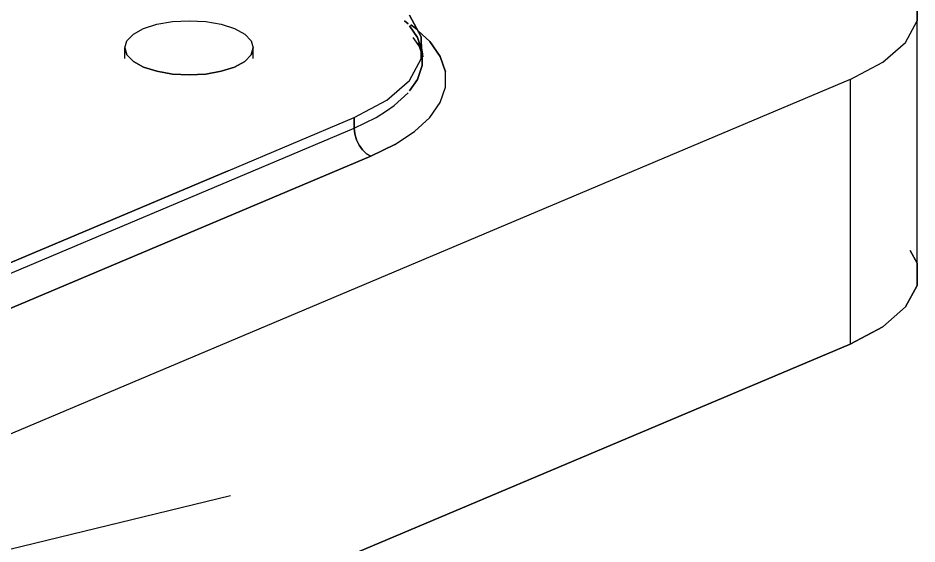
# Model space of a CAD drawing. Header units: millimetres. Extents: x 8 to 862, y 8 to 289.
# Drawn here: x 592.72 to 628.15, y 78.7 to 99.46 of the extents above; entities that cross this region are included whole.
import ezdxf

# ---------------------------------------------------------------- set-up
doc = ezdxf.new("R2010")
doc.units = ezdxf.units.MM
doc.layers.add('OUTLINE', color=7, linetype='Continuous')

msp = doc.modelspace()

# ---------------------------------------------------------------- linework, layer by layer
at = {"layer": 'OUTLINE'}
for p, q in [((628.153, 99.342), (628.153, 100.214)), ((628.153, 100.214), (628.153, 99.342)), ((598.192, 99.205), (598.803, 99.312)), ((598.803, 99.312), (599.459, 99.349)), ((599.459, 99.349), (600.115, 99.312)), ((600.115, 99.312), (600.727, 99.205)), ((608.09, 99.221), (607.952, 99.347)), ((607.952, 99.347), (608.09, 99.221)), ((608.613, 98.714), (608.155, 99.563)), ((608.155, 99.563), (608.613, 98.714)), ((627.695, 98.493), (628.153, 99.342)), ((628.153, 88.907), (628.153, 99.342)), ((597.266, 98.814), (597.669, 99.035)), ((597.669, 99.035), (598.192, 99.205)), ((600.727, 99.205), (601.25, 99.035)), ((601.25, 99.035), (601.652, 98.814)), ((608.459, 98.689), (608.143, 99.144)), ((608.143, 99.144), (608.459, 98.689)), ((608.197, 99.182), (608.352, 99.077)), ((608.352, 99.077), (608.197, 99.182)), ((608.352, 99.077), (608.952, 98.521)), ((608.952, 98.521), (608.352, 99.077)), ((596.927, 98.277), (597.013, 98.556)), ((597.013, 98.556), (597.266, 98.814)), ((601.652, 98.814), (601.906, 98.556)), ((601.906, 98.556), (601.992, 98.277)), ((608.58, 98.282), (608.299, 98.686)), ((608.594, 98.296), (608.459, 98.689)), ((608.459, 98.689), (608.594, 98.296)), ((608.613, 97.842), (608.613, 98.714)), ((608.613, 98.714), (608.613, 97.842)), ((608.648, 98.137), (608.613, 98.714)), ((608.952, 98.521), (609.359, 97.935)), ((609.359, 97.935), (608.952, 98.521)), ((597.013, 98), (596.927, 98.277)), ((596.927, 98.277), (597.013, 98)), ((596.927, 97.861), (596.927, 98.277)), ((601.992, 98.277), (601.906, 98)), ((601.906, 98), (601.992, 98.277)), ((601.992, 97.861), (601.992, 98.277)), ((608.678, 97.924), (608.492, 98.475)), ((608.58, 98.282), (608.492, 98.475)), ((608.648, 98.137), (608.594, 98.296)), ((608.594, 98.296), (608.648, 98.137)), ((626.799, 97.707), (627.695, 98.493)), ((597.266, 97.742), (597.013, 98)), ((597.013, 98), (597.266, 97.742)), ((601.906, 98), (601.652, 97.742)), ((601.652, 97.742), (601.906, 98)), ((608.155, 96.993), (608.613, 97.842)), ((608.648, 97.582), (608.648, 98.137)), ((608.648, 98.137), (608.648, 97.582)), ((608.648, 98.137), (608.678, 97.924)), ((609.359, 97.935), (609.566, 97.33)), ((609.566, 97.33), (609.359, 97.935)), ((597.669, 97.521), (597.266, 97.742)), ((597.266, 97.742), (597.669, 97.521)), ((598.192, 97.351), (597.669, 97.521)), ((597.669, 97.521), (598.192, 97.351)), ((601.25, 97.521), (600.727, 97.351)), ((600.727, 97.351), (601.25, 97.521)), ((601.652, 97.742), (601.25, 97.521)), ((601.25, 97.521), (601.652, 97.742)), ((608.594, 97.426), (608.648, 97.582)), ((608.648, 97.582), (608.594, 97.426)), ((625.513, 97.026), (626.799, 97.707)), ((598.803, 97.244), (598.192, 97.351)), ((598.192, 97.351), (598.803, 97.244)), ((599.459, 97.207), (598.803, 97.244)), ((598.803, 97.244), (599.459, 97.207)), ((600.115, 97.244), (599.459, 97.207)), ((599.459, 97.207), (600.115, 97.244)), ((600.727, 97.351), (600.115, 97.244)), ((600.115, 97.244), (600.727, 97.351)), ((608.459, 97.033), (608.594, 97.426)), ((608.594, 97.426), (608.459, 97.033)), ((609.566, 96.721), (609.566, 97.33)), ((625.513, 97.026), (535.954, 59.176)), ((607.259, 96.207), (608.155, 96.993)), ((608.143, 96.577), (608.459, 97.033)), ((608.459, 97.033), (608.143, 96.577)), ((625.513, 97.026), (625.513, 86.591)), ((607.543, 95.996), (608.09, 96.5)), ((609.359, 96.116), (609.566, 96.721)), ((605.973, 95.526), (607.259, 96.207)), ((608.952, 95.528), (609.359, 96.116)), ((606.834, 95.528), (607.238, 95.796)), ((607.238, 95.796), (607.543, 95.996)), ((601.006, 93.426), (605.973, 95.526)), ((605.973, 95.107), (606.834, 95.528)), ((605.973, 95.107), (605.973, 95.526)), ((605.973, 95.526), (605.973, 95.107)), ((608.352, 94.972), (608.952, 95.528)), ((573.405, 81.344), (605.973, 95.107)), ((605.994, 94.882), (605.973, 95.107)), ((605.973, 95.107), (605.994, 94.882)), ((607.571, 94.458), (608.352, 94.972)), ((606.059, 94.654), (605.994, 94.882)), ((605.994, 94.882), (606.059, 94.654)), ((606.164, 94.437), (606.059, 94.654)), ((606.059, 94.654), (606.164, 94.437)), ((606.299, 94.247), (606.164, 94.437)), ((606.164, 94.437), (606.299, 94.247)), ((607.571, 94.458), (606.625, 93.998)), ((606.625, 93.998), (607.571, 94.458)), ((606.625, 93.998), (574.057, 80.235)), ((574.057, 80.235), (606.625, 93.998)), ((606.455, 94.098), (606.299, 94.247)), ((606.299, 94.247), (606.455, 94.098)), ((606.625, 93.998), (606.455, 94.098)), ((606.455, 94.098), (606.625, 93.998)), ((573.405, 81.763), (601.006, 93.426)), ((601.006, 93.426), (573.405, 81.763)), ((628.153, 89.779), (627.878, 90.288)), ((627.878, 90.288), (628.153, 89.779)), ((628.153, 88.907), (628.153, 89.779)), ((628.153, 89.779), (628.153, 88.907)), ((627.695, 88.058), (628.153, 88.907)), ((628.153, 88.907), (627.695, 88.058)), ((626.799, 87.272), (627.695, 88.058)), ((627.695, 88.058), (626.799, 87.272)), ((625.513, 86.591), (626.799, 87.272)), ((626.799, 87.272), (625.513, 86.591)), ((625.513, 86.591), (535.954, 48.741)), ((535.954, 48.741), (625.513, 86.591)), ((465.169, 47.625), (601.091, 80.609))]:
    msp.add_line(p, q, dxfattribs=at)

doc.saveas('drawing.dxf')
